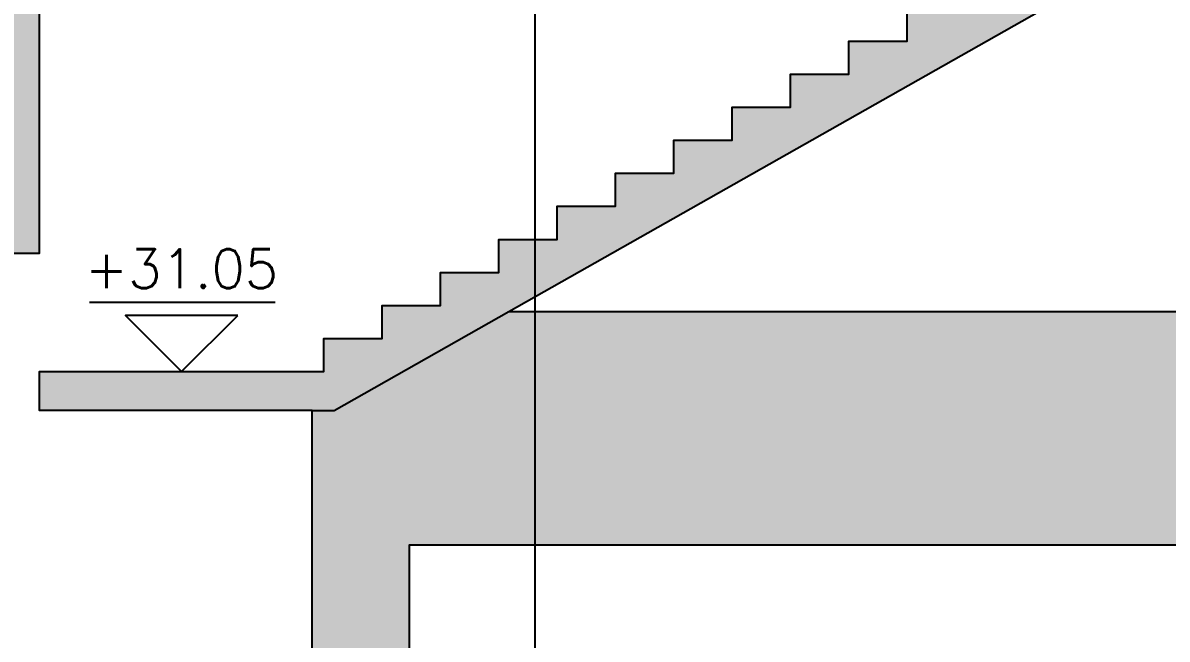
# Model space of a CAD drawing. Header units: millimetres. Extents: x 400392 to 401394, y 4543945 to 4544115.
# Drawn here: x 401318.42 to 401324.31, y 4543995.92 to 4543999.09 of the extents above; entities that cross this region are included whole.
import ezdxf
from ezdxf.enums import TextEntityAlignment as Align

# ---------------------------------------------------------------- set-up
doc = ezdxf.new("R2010")
doc.units = ezdxf.units.MM
for name, pattern in [('AKS', [3, 2.5, -0.25, 0, -0.25]), ('CIZGI', [0.4, 0.25, -0.15]), ('CONTINU', [0])]:
    doc.linetypes.add(name, pattern=pattern)
for name, color, linetype in [('aks prota', 2, 'AKS'), ('kesik prota', 2, 'CIZGI'), ('kesit prota', 1, 'Continuous'), ('kesit tarama prota', 252, 'Continuous'), ('kot prota', 4, 'Continuous'), ('PRT-CST-rc_level', 6, 'Continuous'), ('PRT-CST-rc_levermark', 4, 'Continuous')]:
    doc.layers.add(name, color=color, linetype=linetype)
doc.styles.add('OLCU', font='romanstw.shx')

# ---------------------------------------------------------------- blocks, each defined once
blk = doc.blocks.new('KOTK5')
at = {"layer": 'PRT-CST-rc_levermark'}
blk.add_line((216.7, 160), (-213.3, 160), dxfattribs=at)
blk.add_lwpolyline([(130, 130), (-130, 130), (0, 0)], close=True, dxfattribs=at)
at = {"layer": 'PRT-CST-rc_level', "style": 'OLCU'}
blk.add_attdef('000.00', text='', height=90, dxfattribs=at).set_placement((0, 193.1), align=Align.CENTER)
blk = doc.blocks.new('M-M Kesiti')
at = {"layer": 'kesit tarama prota'}
h = blk.add_hatch(color=256, dxfattribs=at)
h.dxf.hatch_style = 1
h.paths.add_polyline_path([(401534.0211, 4543992.7711), (401534.0211, 4543989.0549), (401534.6239, 4543989.0549), (401534.6239, 4543994.2711), (401536.6211, 4543994.2711), (401536.6211, 4543996.2311), (401538.0789, 4543996.2311), (401538.0789, 4543996.4116), (401537.9595, 4543996.4116), (401537.9595, 4543996.5311), (401536.3211, 4543996.5311), (401536.3211, 4543994.7711), (401534.1191, 4543994.7711), (401534.1191, 4543993.9711), (401531.7588, 4543993.9711), (401531.7588, 4543992.7711)])
h = blk.add_hatch(color=256, dxfattribs=at)
h.dxf.hatch_style = 1
h.paths.add_polyline_path([(401539.0353, 4543993.9711), (401542.8819, 4543996.1511), (401542.8819, 4543996.3821), (401542.5839, 4543996.3821), (401542.5839, 4543996.2121), (401542.2839, 4543996.2121), (401542.2839, 4543996.0421), (401541.9839, 4543996.0421), (401541.9839, 4543995.872), (401541.6839, 4543995.872), (401541.6839, 4543995.702), (401541.3839, 4543995.702), (401541.3839, 4543995.532), (401541.0839, 4543995.532), (401541.0839, 4543995.362), (401540.7839, 4543995.362), (401540.7839, 4543995.192), (401540.4839, 4543995.192), (401540.4839, 4543995.022), (401540.1839, 4543995.022), (401540.1839, 4543994.8519), (401539.8839, 4543994.8519), (401539.8839, 4543994.6819), (401539.5839, 4543994.6819), (401539.5839, 4543994.5119), (401539.2839, 4543994.5119), (401539.2839, 4543994.3419), (401538.9839, 4543994.3419), (401538.9839, 4543994.1719), (401538.6839, 4543994.1719), (401538.6839, 4543994.0019), (401538.3839, 4543994.0019), (401538.3839, 4543993.8318), (401538.0839, 4543993.8318), (401538.0839, 4543993.6618), (401536.6211, 4543993.6618), (401536.6211, 4543993.4618), (401538.0239, 4543993.4618), (401538.0239, 4543989.0549), (401538.5249, 4543989.0549), (401538.5249, 4543992.7711), (401545.8375, 4543992.7711), (401545.8375, 4543993.9711), (401543.1839, 4543993.9711), (401543.1839, 4543996.5311), (401543.0013, 4543996.5311), (401543.0013, 4543996.4116), (401542.8819, 4543996.4116), (401542.8819, 4543993.9711)])
at = {"layer": 'aks prota', "ltscale": 10}
blk.add_line((401539.1711, 4543987.9784), (401539.1711, 4543997.6262), dxfattribs=at)
at = {"layer": 'kesik prota', "ltscale": 10}
blk.add_lwpolyline([(401538.0239, 4543993.4618), (401538.1366, 4543993.4618), (401539.0353, 4543993.9711)], dxfattribs=at)
at = {"layer": 'kesit prota', "color": 1}
for points in [[(401534.6239, 4543989.0549), (401534.6239, 4543994.2711), (401536.6211, 4543994.2711), (401536.6211, 4543996.2311), (401538.0789, 4543996.2311), (401538.0789, 4543996.5311), (401536.3211, 4543996.5311), (401536.3211, 4543994.7711), (401534.1191, 4543994.7711), (401534.1191, 4543993.9711), (401531.7588, 4543993.9711)], [(401539.0353, 4543993.9711), (401542.8819, 4543993.9711), (401542.8819, 4543996.5311)], [(401538.0239, 4543993.4618), (401536.6211, 4543993.4618), (401536.6211, 4543993.6618), (401538.0839, 4543993.6618), (401538.0839, 4543993.8318), (401538.3839, 4543993.8318), (401538.3839, 4543994.0019), (401538.6839, 4543994.0019), (401538.6839, 4543994.1719), (401538.9839, 4543994.1719), (401538.9839, 4543994.3419), (401539.2839, 4543994.3419), (401539.2839, 4543994.5119), (401539.5839, 4543994.5119), (401539.5839, 4543994.6819), (401539.8839, 4543994.6819), (401539.8839, 4543994.8519), (401540.1839, 4543994.8519), (401540.1839, 4543995.022), (401540.4839, 4543995.022), (401540.4839, 4543995.192), (401540.7839, 4543995.192), (401540.7839, 4543995.362), (401541.0839, 4543995.362), (401541.0839, 4543995.532)], [(401539.0353, 4543993.9711), (401542.8819, 4543996.1511)], [(401538.0239, 4543989.0549), (401538.0239, 4543993.4618)], [(401538.5249, 4543989.0549), (401538.5249, 4543992.7711), (401545.8375, 4543992.7711)]]:
    blk.add_lwpolyline(points, dxfattribs=at)
at = {"layer": 'kot prota', "linetype": 'CONTINU', "ltscale": 0.1, "xscale": 0.002222222222222222, "yscale": 0.002222222222222222, "zscale": 0.002222222222222222}
blk.add_blockref('KOTK5', (401537.3525, 4543993.6618), dxfattribs=at).add_auto_attribs({'000.00': '+31.05'})

msp = doc.modelspace()

# ---------------------------------------------------------------- block references
msp.add_blockref('M-M Kesiti', (-218.1137, 3.6381))

doc.saveas('drawing.dxf')
